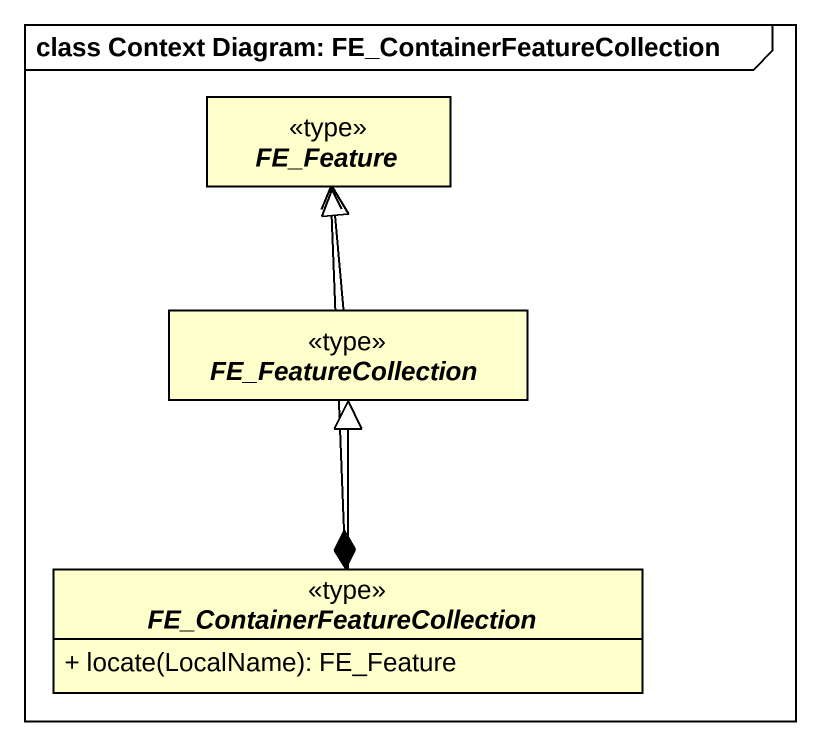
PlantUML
@startuml
mainframe class Context Diagram: FE_ContainerFeatureCollection
hide circle
hide empty members
skinparam classAttributeIconSize 0
abstract class FE_Feature <<type>>
abstract class FE_FeatureCollection <<type>>
abstract class "FE_ContainerFeatureCollection" as FE_ContainerFeatureCollectio <<type>> {
  + locate(LocalName): FE_Feature
}
FE_FeatureCollection -up-|> FE_Feature
FE_ContainerFeatureCollectio *-up-> FE_Feature
FE_ContainerFeatureCollectio -up-|> FE_FeatureCollection
@enduml
